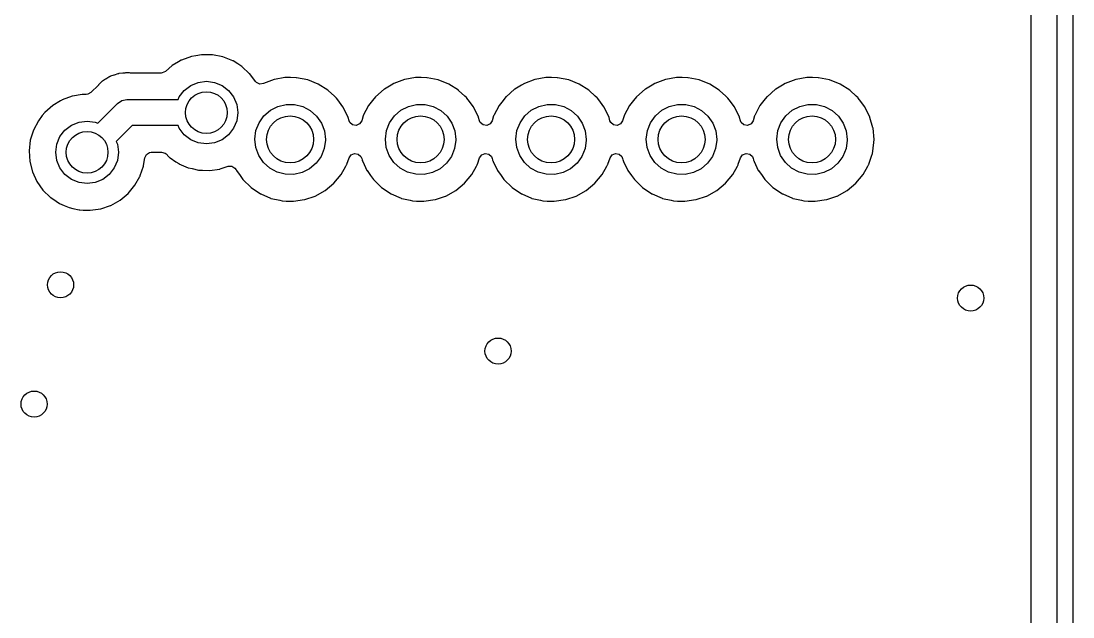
# Model space of a CAD drawing. Extents: x 123.2 to 169.8, y -144.8 to -46.7.
# Drawn here: x 149.61 to 169.77, y -106.44 to -95.02 of the extents above; entities that cross this region are included whole.
import ezdxf

# ---------------------------------------------------------------- set-up
doc = ezdxf.new("R2010")
doc.units = 0
doc.layers.add('BLACK', color=7, linetype='CONTINUOUS')

msp = doc.modelspace()

# ---------------------------------------------------------------- linework, layer by layer
at = {"layer": 'BLACK', "linetype": 'CONTINUOUS'}
for p, q in [((169.766, -71.318), (169.766, -138.232)), ((169.466, -138.17), (169.466, -71.3801)), ((168.957, -91.0876), (168.957, -126.64)), ((152.874, -95.6987), (152.683, -95.7692)), ((152.96, -95.6838), (152.874, -95.6987)), ((153.069, -95.6652), (152.96, -95.6838)), ((153.075, -95.6642), (153.069, -95.6652)), ((153.069, -95.6652), (153.069, -95.6652)), ((153.169, -95.6654), (153.075, -95.6642)), ((153.273, -95.6668), (153.169, -95.6654)), ((153.278, -95.6668), (153.273, -95.6668)), ((153.273, -95.6668), (153.273, -95.6668)), ((153.478, -95.7066), (153.278, -95.6668)), ((153.667, -95.7821), (153.478, -95.7066)), ((152.508, -95.8734), (152.381, -95.9842)), ((152.63, -95.8007), (152.508, -95.8734)), ((152.678, -95.7721), (152.63, -95.8007)), ((152.683, -95.7692), (152.678, -95.7721)), ((152.678, -95.7721), (152.678, -95.7721)), ((153.672, -95.7852), (153.667, -95.7821)), ((153.762, -95.8415), (153.672, -95.7852)), ((153.672, -95.7852), (153.672, -95.7852)), ((153.84, -95.8908), (153.762, -95.8415)), ((153.989, -96.0291), (153.84, -95.8908)), ((151.231, -96.1335), (151.169, -96.1714)), ((151.235, -96.1312), (151.231, -96.1335)), ((151.29, -96.0952), (151.235, -96.1312)), ((151.296, -96.0912), (151.29, -96.0952)), ((151.29, -96.0952), (151.29, -96.0952)), ((151.303, -96.0887), (151.296, -96.0912)), ((151.308, -96.086), (151.303, -96.0887)), ((151.314, -96.0834), (151.308, -96.086)), ((151.32, -96.0796), (151.314, -96.0834)), ((151.327, -96.0774), (151.32, -96.0796)), ((151.39, -96.0572), (151.327, -96.0774)), ((151.327, -96.0774), (151.327, -96.0774)), ((151.394, -96.0557), (151.39, -96.0572)), ((151.462, -96.0308), (151.394, -96.0557)), ((151.47, -96.03), (151.462, -96.0308)), ((151.475, -96.0286), (151.47, -96.03)), ((151.481, -96.0274), (151.475, -96.0286)), ((151.488, -96.0251), (151.481, -96.0274)), ((151.561, -96.0192), (151.488, -96.0251)), ((151.565, -96.0188), (151.561, -96.0192)), ((151.577, -96.0174), (151.565, -96.0188)), ((151.59, -96.0159), (151.577, -96.0174)), ((151.594, -96.0155), (151.59, -96.0159)), ((151.59, -96.0159), (151.59, -96.0159)), ((151.602, -96.0155), (151.594, -96.0155)), ((151.612, -96.0151), (151.602, -96.0155)), ((151.657, -96.0114), (151.612, -96.0151)), ((151.665, -96.0108), (151.657, -96.0114)), ((151.657, -96.0114), (151.657, -96.0114)), ((151.672, -96.0119), (151.665, -96.0108)), ((151.686, -96.0141), (151.672, -96.0119)), ((151.672, -96.0119), (151.672, -96.0119)), ((151.705, -96.0155), (151.686, -96.0141)), ((152.298, -96.0155), (151.705, -96.0155)), ((152.317, -96.0141), (152.298, -96.0155)), ((152.381, -95.9842), (152.317, -96.0141)), ((153.993, -96.0337), (153.989, -96.0291)), ((154.1, -96.1771), (153.993, -96.0337)), ((153.993, -96.0337), (153.993, -96.0337)), ((154.458, -96.1399), (154.254, -96.2152)), ((154.464, -96.139), (154.458, -96.1399)), ((154.667, -96.1041), (154.464, -96.139)), ((154.464, -96.139), (154.464, -96.139)), ((154.673, -96.1031), (154.667, -96.1041)), ((154.667, -96.1041), (154.667, -96.1041)), ((154.775, -96.1044), (154.673, -96.1031)), ((154.884, -96.1059), (154.775, -96.1044)), ((154.89, -96.1059), (154.884, -96.1059)), ((154.884, -96.1059), (154.884, -96.1059)), ((155.104, -96.1484), (154.89, -96.1059)), ((156.958, -96.1399), (156.754, -96.2152)), ((156.964, -96.139), (156.958, -96.1399)), ((157.167, -96.1041), (156.964, -96.139)), ((156.964, -96.139), (156.964, -96.139)), ((157.173, -96.1031), (157.167, -96.1041)), ((157.167, -96.1041), (157.167, -96.1041)), ((157.275, -96.1044), (157.173, -96.1031)), ((157.384, -96.1059), (157.275, -96.1044)), ((157.39, -96.1059), (157.384, -96.1059)), ((157.384, -96.1059), (157.384, -96.1059)), ((157.604, -96.1484), (157.39, -96.1059)), ((159.458, -96.1399), (159.254, -96.2152)), ((159.464, -96.139), (159.458, -96.1399)), ((159.667, -96.1041), (159.464, -96.139)), ((159.464, -96.139), (159.464, -96.139)), ((159.673, -96.1031), (159.667, -96.1041)), ((159.667, -96.1041), (159.667, -96.1041)), ((159.775, -96.1044), (159.673, -96.1031)), ((159.884, -96.1059), (159.775, -96.1044)), ((159.89, -96.1059), (159.884, -96.1059)), ((159.884, -96.1059), (159.884, -96.1059)), ((160.104, -96.1484), (159.89, -96.1059)), ((161.958, -96.1399), (161.754, -96.2152)), ((161.964, -96.139), (161.958, -96.1399)), ((162.167, -96.1041), (161.964, -96.139)), ((161.964, -96.139), (161.964, -96.139)), ((162.173, -96.1031), (162.167, -96.1041)), ((162.167, -96.1041), (162.167, -96.1041)), ((162.275, -96.1044), (162.173, -96.1031)), ((162.384, -96.1059), (162.275, -96.1044)), ((162.39, -96.1059), (162.384, -96.1059)), ((162.384, -96.1059), (162.384, -96.1059)), ((162.604, -96.1484), (162.39, -96.1059)), ((164.458, -96.1399), (164.254, -96.2152)), ((164.464, -96.139), (164.458, -96.1399)), ((164.667, -96.1041), (164.464, -96.139)), ((164.464, -96.139), (164.464, -96.139)), ((164.673, -96.1031), (164.667, -96.1041)), ((164.667, -96.1041), (164.667, -96.1041)), ((164.775, -96.1044), (164.673, -96.1031)), ((164.884, -96.1059), (164.775, -96.1044)), ((164.89, -96.1059), (164.884, -96.1059)), ((164.884, -96.1059), (164.884, -96.1059)), ((165.104, -96.1484), (164.89, -96.1059)), ((151.092, -96.2468), (150.949, -96.3902)), ((151.095, -96.2444), (151.092, -96.2468)), ((151.143, -96.1935), (151.095, -96.2444)), ((151.148, -96.1881), (151.143, -96.1935)), ((151.154, -96.1841), (151.148, -96.1881)), ((151.157, -96.1814), (151.154, -96.1841)), ((151.16, -96.1788), (151.157, -96.1814)), ((151.161, -96.1788), (151.16, -96.1788)), ((151.169, -96.1714), (151.161, -96.1788)), ((152.738, -96.3497), (152.862, -96.2544)), ((152.862, -96.2544), (153.007, -96.1944)), ((153.007, -96.1944), (153.162, -96.174)), ((153.162, -96.174), (153.317, -96.1944)), ((153.317, -96.1944), (153.462, -96.2544)), ((153.462, -96.2544), (153.586, -96.3497)), ((154.12, -96.1983), (154.1, -96.1771)), ((154.185, -96.2267), (154.12, -96.1983)), ((154.253, -96.2157), (154.185, -96.2267)), ((154.254, -96.2152), (154.253, -96.2157)), ((155.306, -96.229), (155.104, -96.1484)), ((155.49, -96.345), (155.306, -96.229)), ((155.494, -96.349), (155.49, -96.345)), ((156.567, -96.3264), (156.404, -96.4698)), ((156.573, -96.3232), (156.567, -96.3264)), ((156.701, -96.2468), (156.573, -96.3232)), ((156.754, -96.2152), (156.701, -96.2468)), ((157.806, -96.229), (157.604, -96.1484)), ((157.99, -96.345), (157.806, -96.229)), ((157.994, -96.349), (157.99, -96.345)), ((159.067, -96.3264), (158.904, -96.4698)), ((159.073, -96.3232), (159.067, -96.3264)), ((159.201, -96.2468), (159.073, -96.3232)), ((159.254, -96.2152), (159.201, -96.2468)), ((160.306, -96.229), (160.104, -96.1484)), ((160.49, -96.345), (160.306, -96.229)), ((160.494, -96.349), (160.49, -96.345)), ((161.567, -96.3264), (161.404, -96.4698)), ((161.573, -96.3232), (161.567, -96.3264)), ((161.701, -96.2468), (161.573, -96.3232)), ((161.754, -96.2152), (161.701, -96.2468)), ((162.806, -96.229), (162.604, -96.1484)), ((162.99, -96.345), (162.806, -96.229)), ((162.994, -96.349), (162.99, -96.345)), ((164.067, -96.3264), (163.904, -96.4698)), ((164.073, -96.3232), (164.067, -96.3264)), ((164.201, -96.2468), (164.073, -96.3232)), ((164.254, -96.2152), (164.201, -96.2468)), ((165.306, -96.229), (165.104, -96.1484)), ((165.49, -96.345), (165.306, -96.229)), ((165.494, -96.349), (165.49, -96.345)), ((150.392, -96.5341), (150.368, -96.5483)), ((150.397, -96.5312), (150.392, -96.5341)), ((150.392, -96.5341), (150.392, -96.5341)), ((150.588, -96.4607), (150.397, -96.5312)), ((150.594, -96.4597), (150.588, -96.4607)), ((150.783, -96.4272), (150.594, -96.4597)), ((150.789, -96.4262), (150.783, -96.4272)), ((150.783, -96.4272), (150.783, -96.4272)), ((150.823, -96.4266), (150.789, -96.4262)), ((150.858, -96.4271), (150.823, -96.4266)), ((150.887, -96.4242), (150.858, -96.4271)), ((150.949, -96.3902), (150.887, -96.4242)), ((151.461, -96.5972), (151.542, -96.543)), ((151.542, -96.543), (151.638, -96.524)), ((151.638, -96.524), (151.638, -96.524)), ((151.638, -96.524), (152.622, -96.524)), ((152.622, -96.524), (152.642, -96.474)), ((152.642, -96.474), (152.738, -96.3497)), ((153.586, -96.3497), (153.682, -96.474)), ((153.682, -96.474), (153.742, -96.6187)), ((155.614, -96.4597), (155.494, -96.349)), ((155.494, -96.349), (155.494, -96.349)), ((155.649, -96.4927), (155.614, -96.4597)), ((155.653, -96.4973), (155.649, -96.4927)), ((155.678, -96.5312), (155.653, -96.4973)), ((155.653, -96.4973), (155.653, -96.4973)), ((155.779, -96.667), (155.678, -96.5312)), ((156.345, -96.5448), (156.269, -96.6407)), ((156.4, -96.4744), (156.345, -96.5448)), ((156.404, -96.4698), (156.4, -96.4744)), ((158.114, -96.4597), (157.994, -96.349)), ((157.994, -96.349), (157.994, -96.349)), ((158.149, -96.4927), (158.114, -96.4597)), ((158.153, -96.4973), (158.149, -96.4927)), ((158.178, -96.5312), (158.153, -96.4973)), ((158.153, -96.4973), (158.153, -96.4973)), ((158.279, -96.667), (158.178, -96.5312)), ((158.845, -96.5448), (158.769, -96.6407)), ((158.9, -96.4744), (158.845, -96.5448)), ((158.904, -96.4698), (158.9, -96.4744)), ((160.614, -96.4597), (160.494, -96.349)), ((160.494, -96.349), (160.494, -96.349)), ((160.649, -96.4927), (160.614, -96.4597)), ((160.653, -96.4973), (160.649, -96.4927)), ((160.678, -96.5312), (160.653, -96.4973)), ((160.653, -96.4973), (160.653, -96.4973)), ((160.779, -96.667), (160.678, -96.5312)), ((161.345, -96.5448), (161.269, -96.6407)), ((161.4, -96.4744), (161.345, -96.5448)), ((161.404, -96.4698), (161.4, -96.4744)), ((163.114, -96.4597), (162.994, -96.349)), ((162.994, -96.349), (162.994, -96.349)), ((163.149, -96.4927), (163.114, -96.4597)), ((163.153, -96.4973), (163.149, -96.4927)), ((163.178, -96.5312), (163.153, -96.4973)), ((163.153, -96.4973), (163.153, -96.4973)), ((163.279, -96.667), (163.178, -96.5312)), ((163.845, -96.5448), (163.769, -96.6407)), ((163.9, -96.4744), (163.845, -96.5448)), ((163.904, -96.4698), (163.9, -96.4744)), ((165.614, -96.4597), (165.494, -96.349)), ((165.494, -96.349), (165.494, -96.349)), ((165.649, -96.4927), (165.614, -96.4597)), ((165.653, -96.4973), (165.649, -96.4927)), ((165.678, -96.5312), (165.653, -96.4973)), ((165.653, -96.4973), (165.653, -96.4973)), ((165.779, -96.667), (165.678, -96.5312)), ((150.222, -96.6354), (150.068, -96.7697)), ((150.368, -96.5483), (150.222, -96.6354)), ((151.081, -96.9772), (151.461, -96.5972)), ((153.742, -96.6187), (153.762, -96.774)), ((154.264, -96.8363), (154.387, -96.7297)), ((154.387, -96.7297), (154.531, -96.6553)), ((154.531, -96.6553), (154.688, -96.6175)), ((154.688, -96.6175), (154.851, -96.6183)), ((154.851, -96.6183), (155.008, -96.6578)), ((155.008, -96.6578), (155.151, -96.7337)), ((155.151, -96.7337), (155.272, -96.8416)), ((155.876, -96.8621), (155.779, -96.667)), ((156.269, -96.6407), (156.168, -96.8332)), ((156.764, -96.8363), (156.887, -96.7297)), ((156.887, -96.7297), (157.031, -96.6553)), ((157.031, -96.6553), (157.188, -96.6175)), ((157.188, -96.6175), (157.351, -96.6183)), ((157.351, -96.6183), (157.508, -96.6578)), ((157.508, -96.6578), (157.651, -96.7337)), ((157.651, -96.7337), (157.772, -96.8416)), ((158.376, -96.8621), (158.279, -96.667)), ((158.769, -96.6407), (158.668, -96.8332)), ((159.264, -96.8363), (159.387, -96.7297)), ((159.387, -96.7297), (159.531, -96.6553)), ((159.531, -96.6553), (159.688, -96.6175)), ((159.688, -96.6175), (159.851, -96.6183)), ((159.851, -96.6183), (160.008, -96.6578)), ((160.008, -96.6578), (160.151, -96.7337)), ((160.151, -96.7337), (160.272, -96.8416)), ((160.876, -96.8621), (160.779, -96.667)), ((161.269, -96.6407), (161.168, -96.8332)), ((161.764, -96.8363), (161.887, -96.7297)), ((161.887, -96.7297), (162.031, -96.6553)), ((162.031, -96.6553), (162.188, -96.6175)), ((162.188, -96.6175), (162.351, -96.6183)), ((162.351, -96.6183), (162.508, -96.6578)), ((162.508, -96.6578), (162.651, -96.7337)), ((162.651, -96.7337), (162.772, -96.8416)), ((163.376, -96.8621), (163.279, -96.667)), ((163.769, -96.6407), (163.668, -96.8332)), ((164.264, -96.8363), (164.387, -96.7297)), ((164.387, -96.7297), (164.531, -96.6553)), ((164.531, -96.6553), (164.688, -96.6175)), ((164.688, -96.6175), (164.851, -96.6183)), ((164.851, -96.6183), (165.008, -96.6578)), ((165.008, -96.6578), (165.151, -96.7337)), ((165.151, -96.7337), (165.272, -96.8416)), ((165.876, -96.8621), (165.779, -96.667)), ((149.942, -96.9297), (149.847, -97.11)), ((150.018, -96.8332), (149.942, -96.9297)), ((150.065, -96.7742), (150.018, -96.8332)), ((150.068, -96.7697), (150.065, -96.7742)), ((150.065, -96.7742), (150.065, -96.7742)), ((150.721, -96.9564), (150.876, -96.936)), ((150.876, -96.936), (151.031, -96.9564)), ((153.742, -96.9293), (153.682, -97.074)), ((153.762, -96.774), (153.742, -96.9293)), ((154.171, -96.969), (154.264, -96.8363)), ((155.272, -96.8416), (155.364, -96.9753)), ((155.877, -96.8676), (155.876, -96.8621)), ((155.895, -96.9308), (155.877, -96.8676)), ((155.909, -96.9631), (155.895, -96.9308)), ((156.137, -96.9339), (156.097, -96.9931)), ((156.166, -96.8387), (156.137, -96.9339)), ((156.168, -96.8332), (156.166, -96.8387)), ((156.166, -96.8387), (156.166, -96.8387)), ((156.671, -96.969), (156.764, -96.8363)), ((157.772, -96.8416), (157.864, -96.9753)), ((158.377, -96.8676), (158.376, -96.8621)), ((158.395, -96.9308), (158.377, -96.8676)), ((158.409, -96.9631), (158.395, -96.9308)), ((158.637, -96.9339), (158.597, -96.9931)), ((158.666, -96.8387), (158.637, -96.9339)), ((158.668, -96.8332), (158.666, -96.8387)), ((158.666, -96.8387), (158.666, -96.8387)), ((159.171, -96.969), (159.264, -96.8363)), ((160.272, -96.8416), (160.364, -96.9753)), ((160.877, -96.8676), (160.876, -96.8621)), ((160.895, -96.9308), (160.877, -96.8676)), ((160.909, -96.9631), (160.895, -96.9308)), ((161.137, -96.9339), (161.097, -96.9931)), ((161.166, -96.8387), (161.137, -96.9339)), ((161.168, -96.8332), (161.166, -96.8387)), ((161.166, -96.8387), (161.166, -96.8387)), ((161.671, -96.969), (161.764, -96.8363)), ((162.772, -96.8416), (162.864, -96.9753)), ((163.377, -96.8676), (163.376, -96.8621)), ((163.395, -96.9308), (163.377, -96.8676)), ((163.409, -96.9631), (163.395, -96.9308)), ((163.637, -96.9339), (163.597, -96.9931)), ((163.666, -96.8387), (163.637, -96.9339)), ((163.668, -96.8332), (163.666, -96.8387)), ((163.666, -96.8387), (163.666, -96.8387)), ((164.171, -96.969), (164.264, -96.8363)), ((165.272, -96.8416), (165.364, -96.9753)), ((165.877, -96.8676), (165.876, -96.8621)), ((165.932, -97.0635), (165.877, -96.8676)), ((149.847, -97.11), (149.787, -97.3045)), ((150.356, -97.236), (150.452, -97.1117)), ((150.452, -97.1117), (150.576, -97.0164)), ((150.576, -97.0164), (150.721, -96.9564)), ((151.031, -96.9564), (151.081, -96.9772)), ((151.742, -97.024), (151.435, -97.3307)), ((152.622, -97.024), (151.742, -97.024)), ((152.642, -97.074), (152.622, -97.024)), ((152.738, -97.1983), (152.642, -97.074)), ((153.682, -97.074), (153.586, -97.1983)), ((154.091, -97.2809), (154.112, -97.1201)), ((154.112, -97.1201), (154.171, -96.969)), ((155.364, -96.9753), (155.422, -97.127)), ((155.422, -97.127), (155.441, -97.288)), ((155.962, -97.0104), (155.909, -96.9631)), ((156.032, -97.0216), (155.962, -97.0104)), ((156.097, -96.9931), (156.032, -97.0216)), ((156.591, -97.2809), (156.612, -97.1201)), ((156.612, -97.1201), (156.671, -96.969)), ((157.864, -96.9753), (157.922, -97.127)), ((157.922, -97.127), (157.941, -97.288)), ((158.462, -97.0104), (158.409, -96.9631)), ((158.532, -97.0216), (158.462, -97.0104)), ((158.597, -96.9931), (158.532, -97.0216)), ((159.091, -97.2809), (159.112, -97.1201)), ((159.112, -97.1201), (159.171, -96.969)), ((160.364, -96.9753), (160.422, -97.127)), ((160.422, -97.127), (160.441, -97.288)), ((160.962, -97.0104), (160.909, -96.9631)), ((161.032, -97.0216), (160.962, -97.0104)), ((161.097, -96.9931), (161.032, -97.0216)), ((161.591, -97.2809), (161.612, -97.1201)), ((161.612, -97.1201), (161.671, -96.969)), ((162.864, -96.9753), (162.922, -97.127)), ((162.922, -97.127), (162.941, -97.288)), ((163.462, -97.0104), (163.409, -96.9631)), ((163.532, -97.0216), (163.462, -97.0104)), ((163.597, -96.9931), (163.532, -97.0216)), ((164.091, -97.2809), (164.112, -97.1201)), ((164.112, -97.1201), (164.171, -96.969)), ((165.364, -96.9753), (165.422, -97.127)), ((165.422, -97.127), (165.441, -97.288)), ((165.935, -97.0714), (165.932, -97.0635)), ((165.955, -97.288), (165.935, -97.0714)), ((149.787, -97.3045), (149.763, -97.5069)), ((150.296, -97.3807), (150.356, -97.236)), ((151.435, -97.3307), (151.456, -97.3807)), ((152.862, -97.2936), (152.738, -97.1983)), ((153.007, -97.3536), (152.862, -97.2936)), ((153.462, -97.2936), (153.317, -97.3536)), ((153.586, -97.1983), (153.462, -97.2936)), ((154.109, -97.4421), (154.091, -97.2809)), ((155.441, -97.3021), (155.418, -97.4627)), ((155.441, -97.288), (155.441, -97.3021)), ((156.609, -97.4421), (156.591, -97.2809)), ((157.941, -97.3021), (157.918, -97.4627)), ((157.941, -97.288), (157.941, -97.3021)), ((159.109, -97.4421), (159.091, -97.2809)), ((160.441, -97.3021), (160.418, -97.4627)), ((160.441, -97.288), (160.441, -97.3021)), ((161.609, -97.4421), (161.591, -97.2809)), ((162.941, -97.3021), (162.918, -97.4627)), ((162.941, -97.288), (162.941, -97.3021)), ((164.109, -97.4421), (164.091, -97.2809)), ((165.441, -97.3021), (165.418, -97.4627)), ((165.441, -97.288), (165.441, -97.3021)), ((165.922, -97.5655), (165.953, -97.3502)), ((165.953, -97.3502), (165.955, -97.288)), ((149.763, -97.5069), (149.776, -97.7102)), ((150.276, -97.536), (150.296, -97.3807)), ((150.296, -97.6913), (150.276, -97.536)), ((151.456, -97.3807), (151.476, -97.536)), ((151.476, -97.536), (151.456, -97.6913)), ((152.011, -97.5759), (152.07, -97.5376)), ((152.07, -97.5376), (152.106, -97.5325)), ((152.106, -97.5325), (152.301, -97.5325)), ((152.301, -97.5325), (152.369, -97.5525)), ((152.369, -97.5525), (152.389, -97.5682)), ((153.162, -97.374), (153.007, -97.3536)), ((153.317, -97.3536), (153.162, -97.374)), ((154.165, -97.5944), (154.109, -97.4421)), ((155.418, -97.4627), (155.358, -97.6132)), ((156.665, -97.5944), (156.609, -97.4421)), ((157.918, -97.4627), (157.858, -97.6132)), ((159.165, -97.5944), (159.109, -97.4421)), ((160.418, -97.4627), (160.358, -97.6132)), ((161.665, -97.5944), (161.609, -97.4421)), ((162.918, -97.4627), (162.858, -97.6132)), ((164.165, -97.5944), (164.109, -97.4421)), ((165.418, -97.4627), (165.358, -97.6132)), ((149.776, -97.7102), (149.827, -97.9076)), ((150.356, -97.836), (150.296, -97.6913)), ((151.456, -97.6913), (151.396, -97.836)), ((151.959, -97.7902), (151.981, -97.6404)), ((151.981, -97.6404), (152.011, -97.5759)), ((152.389, -97.5682), (152.442, -97.62)), ((152.442, -97.62), (152.461, -97.6392)), ((152.461, -97.6392), (152.466, -97.6424)), ((152.466, -97.6424), (152.466, -97.6424)), ((152.466, -97.6424), (152.576, -97.7158)), ((152.576, -97.7158), (152.631, -97.7523)), ((152.631, -97.7523), (152.636, -97.7546)), ((152.636, -97.7546), (152.636, -97.7546)), ((152.636, -97.7546), (152.813, -97.8305)), ((154.255, -97.7291), (154.165, -97.5944)), ((154.375, -97.8382), (154.255, -97.7291)), ((155.263, -97.7449), (155.14, -97.8502)), ((155.358, -97.6132), (155.263, -97.7449)), ((155.854, -97.766), (155.896, -97.6421)), ((155.896, -97.6421), (155.937, -97.584)), ((155.937, -97.584), (156.002, -97.5572)), ((156.002, -97.5572), (156.072, -97.5702)), ((156.072, -97.5702), (156.124, -97.6189)), ((156.124, -97.6189), (156.137, -97.6515)), ((156.137, -97.6515), (156.144, -97.6792)), ((156.144, -97.6792), (156.144, -97.6792)), ((156.144, -97.6792), (156.146, -97.6848)), ((156.146, -97.6848), (156.148, -97.69)), ((156.148, -97.69), (156.157, -97.7097)), ((156.157, -97.7097), (156.237, -97.8823)), ((156.755, -97.7291), (156.665, -97.5944)), ((156.875, -97.8382), (156.755, -97.7291)), ((157.763, -97.7449), (157.64, -97.8502)), ((157.858, -97.6132), (157.763, -97.7449)), ((158.354, -97.766), (158.396, -97.6421)), ((158.396, -97.6421), (158.437, -97.584)), ((158.437, -97.584), (158.502, -97.5572)), ((158.502, -97.5572), (158.572, -97.5702)), ((158.572, -97.5702), (158.624, -97.6189)), ((158.624, -97.6189), (158.637, -97.6515)), ((158.637, -97.6515), (158.644, -97.6792)), ((158.644, -97.6792), (158.644, -97.6792)), ((158.644, -97.6792), (158.646, -97.6848)), ((158.646, -97.6848), (158.648, -97.69)), ((158.648, -97.69), (158.657, -97.7097)), ((158.657, -97.7097), (158.737, -97.8823)), ((159.255, -97.7291), (159.165, -97.5944)), ((159.375, -97.8382), (159.255, -97.7291)), ((160.263, -97.7449), (160.14, -97.8502)), ((160.358, -97.6132), (160.263, -97.7449)), ((160.854, -97.766), (160.896, -97.6421)), ((160.896, -97.6421), (160.937, -97.584)), ((160.937, -97.584), (161.002, -97.5572)), ((161.002, -97.5572), (161.072, -97.5702)), ((161.072, -97.5702), (161.124, -97.6189)), ((161.124, -97.6189), (161.137, -97.6515)), ((161.137, -97.6515), (161.144, -97.6792)), ((161.144, -97.6792), (161.144, -97.6792)), ((161.144, -97.6792), (161.146, -97.6848)), ((161.146, -97.6848), (161.148, -97.69)), ((161.148, -97.69), (161.157, -97.7097)), ((161.157, -97.7097), (161.237, -97.8823)), ((161.755, -97.7291), (161.665, -97.5944)), ((161.875, -97.8382), (161.755, -97.7291)), ((162.763, -97.7449), (162.64, -97.8502)), ((162.858, -97.6132), (162.763, -97.7449)), ((163.354, -97.766), (163.396, -97.6421)), ((163.396, -97.6421), (163.437, -97.584)), ((163.437, -97.584), (163.502, -97.5572)), ((163.502, -97.5572), (163.572, -97.5702)), ((163.572, -97.5702), (163.624, -97.6189)), ((163.624, -97.6189), (163.637, -97.6515)), ((163.637, -97.6515), (163.644, -97.6792)), ((163.644, -97.6792), (163.644, -97.6792)), ((163.644, -97.6792), (163.646, -97.6848)), ((163.646, -97.6848), (163.648, -97.69)), ((163.648, -97.69), (163.657, -97.7097)), ((163.657, -97.7097), (163.737, -97.8823)), ((164.255, -97.7291), (164.165, -97.5944)), ((164.375, -97.8382), (164.255, -97.7291)), ((165.263, -97.7449), (165.14, -97.8502)), ((165.358, -97.6132), (165.263, -97.7449)), ((165.854, -97.766), (165.92, -97.5709)), ((165.92, -97.5709), (165.922, -97.5655)), ((165.92, -97.5709), (165.92, -97.5709)), ((149.827, -97.9076), (149.912, -98.0926)), ((150.452, -97.9603), (150.356, -97.836)), ((151.396, -97.836), (151.3, -97.9603)), ((151.895, -97.9833), (151.957, -97.8014)), ((151.957, -97.8013), (151.958, -97.7959)), ((151.957, -97.8014), (151.957, -97.8013)), ((151.958, -97.7959), (151.959, -97.7902)), ((151.959, -97.7902), (151.959, -97.7902)), ((152.813, -97.8305), (152.818, -97.8328)), ((152.818, -97.8328), (152.891, -97.8492)), ((152.891, -97.8492), (153.011, -97.8764)), ((153.011, -97.8764), (153.011, -97.8765)), ((153.011, -97.8765), (153.017, -97.8777)), ((153.017, -97.8777), (153.022, -97.878)), ((153.022, -97.878), (153.022, -97.878)), ((153.022, -97.878), (153.085, -97.8804)), ((153.085, -97.8804), (153.22, -97.8857)), ((153.22, -97.8857), (153.422, -97.8565)), ((153.422, -97.8565), (153.427, -97.8546)), ((153.427, -97.8546), (153.576, -97.8041)), ((153.427, -97.8546), (153.427, -97.8546)), ((153.576, -97.8041), (153.647, -97.8011)), ((153.647, -97.8011), (153.709, -97.837)), ((153.709, -97.837), (153.731, -97.8706)), ((153.731, -97.8706), (153.737, -97.8823)), ((153.737, -97.8823), (153.74, -97.887)), ((153.74, -97.887), (153.808, -97.9833)), ((154.518, -97.9156), (154.375, -97.8382)), ((154.674, -97.9568), (154.518, -97.9156)), ((154.837, -97.9593), (154.674, -97.9568)), ((154.995, -97.9231), (154.837, -97.9593)), ((155.14, -97.8502), (154.995, -97.9231)), ((155.746, -97.9612), (155.835, -97.8011)), ((155.835, -97.8011), (155.849, -97.7765)), ((155.849, -97.7765), (155.852, -97.7714)), ((155.849, -97.7765), (155.849, -97.7765)), ((155.852, -97.7714), (155.854, -97.766)), ((155.854, -97.766), (155.854, -97.766)), ((156.237, -97.8823), (156.24, -97.887)), ((156.24, -97.887), (156.308, -97.9833)), ((157.018, -97.9156), (156.875, -97.8382)), ((157.174, -97.9568), (157.018, -97.9156)), ((157.337, -97.9593), (157.174, -97.9568)), ((157.495, -97.9231), (157.337, -97.9593)), ((157.64, -97.8502), (157.495, -97.9231)), ((158.246, -97.9612), (158.335, -97.8011)), ((158.335, -97.8011), (158.349, -97.7765)), ((158.349, -97.7765), (158.352, -97.7714)), ((158.349, -97.7765), (158.349, -97.7765)), ((158.352, -97.7714), (158.354, -97.766)), ((158.354, -97.766), (158.354, -97.766)), ((158.737, -97.8823), (158.74, -97.887)), ((158.74, -97.887), (158.808, -97.9833)), ((159.518, -97.9156), (159.375, -97.8382)), ((159.674, -97.9568), (159.518, -97.9156)), ((159.837, -97.9593), (159.674, -97.9568)), ((159.995, -97.9231), (159.837, -97.9593)), ((160.14, -97.8502), (159.995, -97.9231)), ((160.746, -97.9612), (160.835, -97.8011)), ((160.835, -97.8011), (160.849, -97.7765)), ((160.849, -97.7765), (160.852, -97.7714)), ((160.849, -97.7765), (160.849, -97.7765)), ((160.852, -97.7714), (160.854, -97.766)), ((160.854, -97.766), (160.854, -97.766)), ((161.237, -97.8823), (161.24, -97.887)), ((161.24, -97.887), (161.308, -97.9833)), ((162.018, -97.9156), (161.875, -97.8382)), ((162.174, -97.9568), (162.018, -97.9156)), ((162.337, -97.9593), (162.174, -97.9568)), ((162.495, -97.9231), (162.337, -97.9593)), ((162.64, -97.8502), (162.495, -97.9231)), ((163.246, -97.9612), (163.335, -97.8011)), ((163.335, -97.8011), (163.349, -97.7765)), ((163.349, -97.7765), (163.352, -97.7714)), ((163.349, -97.7765), (163.349, -97.7765)), ((163.352, -97.7714), (163.354, -97.766)), ((163.354, -97.766), (163.354, -97.766)), ((163.737, -97.8823), (163.74, -97.887)), ((163.74, -97.887), (163.808, -97.9833)), ((164.518, -97.9156), (164.375, -97.8382)), ((164.674, -97.9568), (164.518, -97.9156)), ((164.837, -97.9593), (164.674, -97.9568)), ((164.995, -97.9231), (164.837, -97.9593)), ((165.14, -97.8502), (164.995, -97.9231)), ((165.746, -97.9612), (165.835, -97.8011)), ((165.835, -97.8011), (165.849, -97.7765)), ((165.849, -97.7765), (165.852, -97.7714)), ((165.849, -97.7765), (165.849, -97.7765)), ((165.852, -97.7714), (165.854, -97.766)), ((165.854, -97.766), (165.854, -97.766)), ((149.912, -98.0926), (150.029, -98.259)), ((150.576, -98.0556), (150.452, -97.9603)), ((150.721, -98.1156), (150.576, -98.0556)), ((150.876, -98.136), (150.721, -98.1156)), ((151.031, -98.1156), (150.876, -98.136)), ((151.176, -98.0556), (151.031, -98.1156)), ((151.3, -97.9603), (151.176, -98.0556)), ((151.793, -98.1666), (151.887, -98.0002)), ((151.887, -98.0002), (151.89, -97.9938)), ((151.89, -97.9938), (151.893, -97.9888)), ((151.89, -97.9938), (151.89, -97.9938)), ((151.893, -97.9888), (151.895, -97.9833)), ((151.895, -97.9833), (151.895, -97.9833)), ((153.808, -97.9833), (153.862, -98.0599)), ((153.862, -98.0599), (154.018, -98.2117)), ((155.439, -98.2675), (155.606, -98.1284)), ((155.606, -98.1284), (155.746, -97.9612)), ((156.308, -97.9833), (156.362, -98.0599)), ((156.362, -98.0599), (156.518, -98.2117)), ((157.939, -98.2675), (158.106, -98.1284)), ((158.106, -98.1284), (158.246, -97.9612)), ((158.808, -97.9833), (158.862, -98.0599)), ((158.862, -98.0599), (159.018, -98.2117)), ((160.439, -98.2675), (160.606, -98.1284)), ((160.606, -98.1284), (160.746, -97.9612)), ((161.308, -97.9833), (161.362, -98.0599)), ((161.362, -98.0599), (161.518, -98.2117)), ((162.939, -98.2675), (163.106, -98.1284)), ((163.106, -98.1284), (163.246, -97.9612)), ((163.808, -97.9833), (163.862, -98.0599)), ((163.862, -98.0599), (164.018, -98.2117)), ((165.439, -98.2675), (165.606, -98.1284)), ((165.606, -98.1284), (165.746, -97.9612)), ((150.029, -98.259), (150.175, -98.4012)), ((151.507, -98.4535), (151.663, -98.3232)), ((151.663, -98.3232), (151.793, -98.1666)), ((154.018, -98.2117), (154.199, -98.3325)), ((154.199, -98.3325), (154.204, -98.3348)), ((154.204, -98.3348), (154.204, -98.3348)), ((154.204, -98.3348), (154.393, -98.4161)), ((155.249, -98.3738), (155.439, -98.2675)), ((156.518, -98.2117), (156.699, -98.3325)), ((156.699, -98.3325), (156.704, -98.3348)), ((156.704, -98.3348), (156.704, -98.3348)), ((156.704, -98.3348), (156.893, -98.4161)), ((157.749, -98.3738), (157.939, -98.2675)), ((159.018, -98.2117), (159.199, -98.3325)), ((159.199, -98.3325), (159.204, -98.3348)), ((159.204, -98.3348), (159.204, -98.3348)), ((159.204, -98.3348), (159.393, -98.4161)), ((160.249, -98.3738), (160.439, -98.2675)), ((161.518, -98.2117), (161.699, -98.3325)), ((161.699, -98.3325), (161.704, -98.3348)), ((161.704, -98.3348), (161.704, -98.3348)), ((161.704, -98.3348), (161.893, -98.4161)), ((162.749, -98.3738), (162.939, -98.2675)), ((164.018, -98.2117), (164.199, -98.3325)), ((164.199, -98.3325), (164.204, -98.3348)), ((164.204, -98.3348), (164.204, -98.3348)), ((164.204, -98.3348), (164.393, -98.4161)), ((165.249, -98.3738), (165.439, -98.2675)), ((150.175, -98.4012), (150.18, -98.4044)), ((150.18, -98.4044), (150.18, -98.4044)), ((150.18, -98.4044), (150.286, -98.4749)), ((150.286, -98.4749), (150.345, -98.5143)), ((150.345, -98.5143), (150.35, -98.5166)), ((150.35, -98.5166), (150.35, -98.5166)), ((150.35, -98.5166), (150.439, -98.5549)), ((150.439, -98.5549), (150.532, -98.5948)), ((151.141, -98.6166), (151.323, -98.5549)), ((151.323, -98.5549), (151.329, -98.553)), ((151.323, -98.5549), (151.323, -98.5549)), ((151.329, -98.553), (151.507, -98.4535)), ((154.393, -98.4161), (154.393, -98.4161)), ((154.393, -98.4161), (154.399, -98.4184)), ((154.399, -98.4184), (154.404, -98.4197)), ((154.404, -98.4197), (154.566, -98.4563)), ((154.566, -98.4563), (154.611, -98.4664)), ((154.611, -98.4664), (154.617, -98.4666)), ((154.617, -98.4666), (154.617, -98.4666)), ((154.617, -98.4666), (154.69, -98.4695)), ((154.69, -98.4695), (154.828, -98.4749)), ((154.828, -98.4749), (155.043, -98.4437)), ((155.043, -98.4437), (155.049, -98.4419)), ((155.049, -98.4419), (155.244, -98.3757)), ((155.049, -98.4419), (155.049, -98.4419)), ((155.244, -98.3757), (155.249, -98.3738)), ((155.244, -98.3757), (155.244, -98.3757)), ((156.893, -98.4161), (156.893, -98.4161)), ((156.893, -98.4161), (156.899, -98.4184)), ((156.899, -98.4184), (156.904, -98.4197)), ((156.904, -98.4197), (157.066, -98.4563)), ((157.066, -98.4563), (157.111, -98.4664)), ((157.111, -98.4664), (157.117, -98.4666)), ((157.117, -98.4666), (157.117, -98.4666)), ((157.117, -98.4666), (157.19, -98.4695)), ((157.19, -98.4695), (157.328, -98.4749)), ((157.328, -98.4749), (157.543, -98.4437)), ((157.543, -98.4437), (157.549, -98.4419)), ((157.549, -98.4419), (157.744, -98.3757)), ((157.549, -98.4419), (157.549, -98.4419)), ((157.744, -98.3757), (157.749, -98.3738)), ((157.744, -98.3757), (157.744, -98.3757)), ((159.393, -98.4161), (159.393, -98.4161)), ((159.393, -98.4161), (159.399, -98.4184)), ((159.399, -98.4184), (159.404, -98.4197)), ((159.404, -98.4197), (159.566, -98.4563)), ((159.566, -98.4563), (159.611, -98.4664)), ((159.611, -98.4664), (159.617, -98.4666)), ((159.617, -98.4666), (159.617, -98.4666)), ((159.617, -98.4666), (159.69, -98.4695)), ((159.69, -98.4695), (159.828, -98.4749)), ((159.828, -98.4749), (160.043, -98.4437)), ((160.043, -98.4437), (160.049, -98.4419)), ((160.049, -98.4419), (160.244, -98.3757)), ((160.049, -98.4419), (160.049, -98.4419)), ((160.244, -98.3757), (160.249, -98.3738)), ((160.244, -98.3757), (160.244, -98.3757)), ((161.893, -98.4161), (161.893, -98.4161)), ((161.893, -98.4161), (161.899, -98.4184)), ((161.899, -98.4184), (161.904, -98.4197)), ((161.904, -98.4197), (162.066, -98.4563)), ((162.066, -98.4563), (162.111, -98.4664)), ((162.111, -98.4664), (162.117, -98.4666)), ((162.117, -98.4666), (162.117, -98.4666)), ((162.117, -98.4666), (162.19, -98.4695)), ((162.19, -98.4695), (162.328, -98.4749)), ((162.328, -98.4749), (162.543, -98.4437)), ((162.543, -98.4437), (162.549, -98.4419)), ((162.549, -98.4419), (162.744, -98.3757)), ((162.549, -98.4419), (162.549, -98.4419)), ((162.744, -98.3757), (162.749, -98.3738)), ((162.744, -98.3757), (162.744, -98.3757)), ((164.393, -98.4161), (164.393, -98.4161)), ((164.393, -98.4161), (164.399, -98.4184)), ((164.399, -98.4184), (164.404, -98.4197)), ((164.404, -98.4197), (164.566, -98.4563)), ((164.566, -98.4563), (164.611, -98.4664)), ((164.611, -98.4664), (164.617, -98.4666)), ((164.617, -98.4666), (164.617, -98.4666)), ((164.617, -98.4666), (164.69, -98.4695)), ((164.69, -98.4695), (164.828, -98.4749)), ((164.828, -98.4749), (165.043, -98.4437)), ((165.043, -98.4437), (165.049, -98.4419)), ((165.049, -98.4419), (165.244, -98.3757)), ((165.049, -98.4419), (165.049, -98.4419)), ((165.244, -98.3757), (165.249, -98.3738)), ((165.244, -98.3757), (165.244, -98.3757)), ((150.532, -98.5948), (150.605, -98.6112)), ((150.605, -98.6112), (150.725, -98.6384)), ((150.725, -98.6384), (150.725, -98.6385)), ((150.725, -98.6385), (150.731, -98.6397)), ((150.731, -98.6397), (150.736, -98.64)), ((150.736, -98.64), (150.736, -98.64)), ((150.736, -98.64), (150.799, -98.6424)), ((150.799, -98.6424), (150.934, -98.6477)), ((150.934, -98.6477), (151.136, -98.6185)), ((151.136, -98.6185), (151.141, -98.6166)), ((151.141, -98.6166), (151.141, -98.6166))]:
    msp.add_line(p, q, dxfattribs=at)
at = {"layer": 'BLACK'}
for centre, radius in [((153.162, -96.774), 0.4), ((154.766, -97.288), 0.45), ((157.266, -97.288), 0.45), ((159.766, -97.288), 0.45), ((162.266, -97.288), 0.45), ((164.766, -97.288), 0.45), ((150.876, -97.536), 0.4), ((150.368, -100.076), 0.25), ((167.806, -100.33), 0.25), ((158.75, -101.346), 0.25), ((149.86, -102.362), 0.25)]:
    msp.add_circle(centre, radius, dxfattribs=at)

doc.saveas('drawing.dxf')
